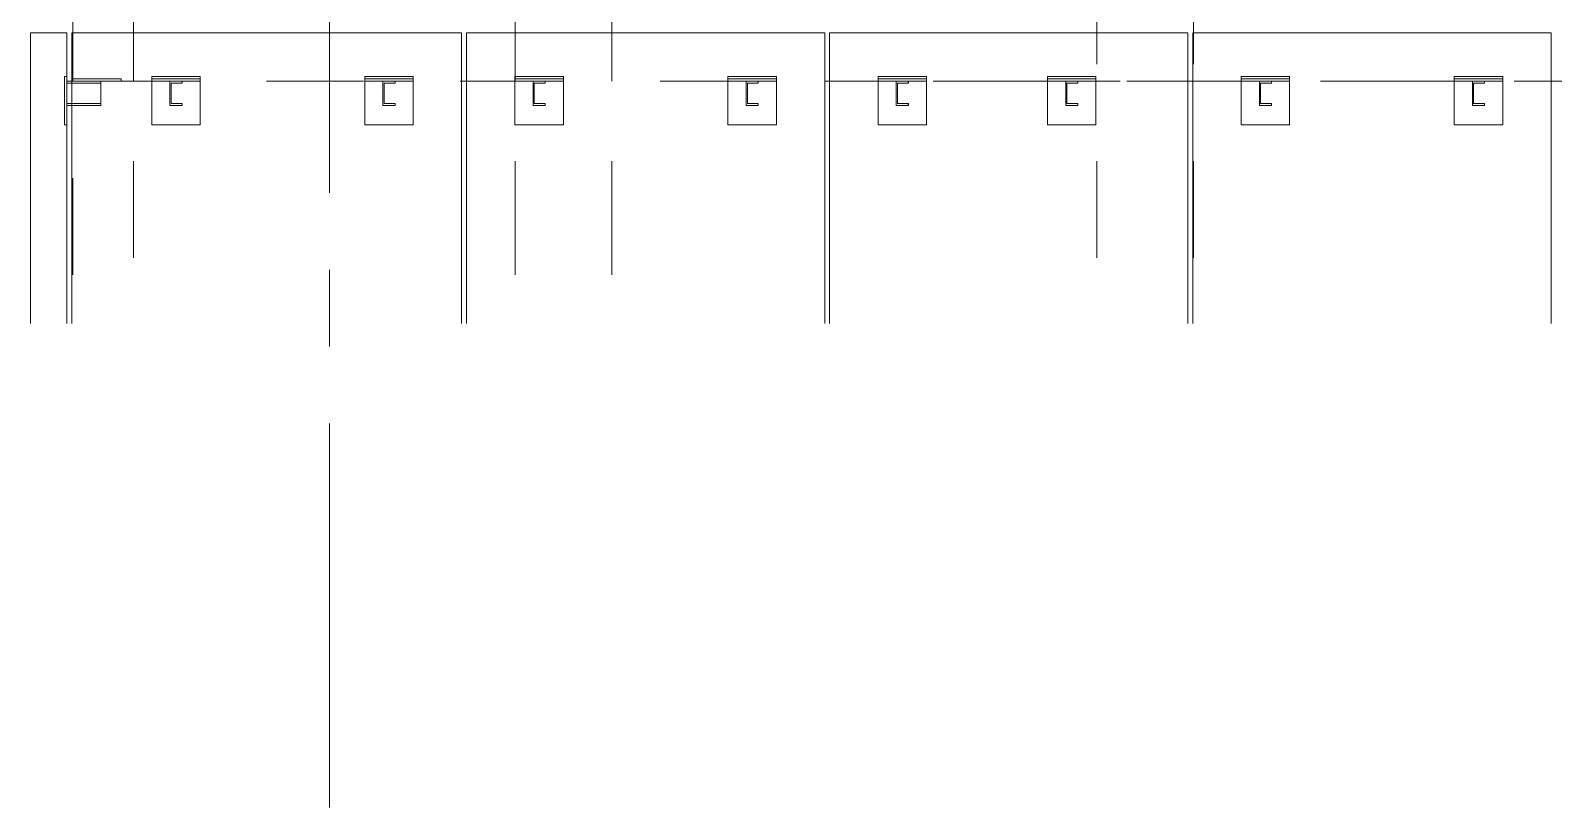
# Model space of a CAD drawing. Header units: millimetres. Extents: x 652937 to 1670132, y 1473552 to 2851037.
# Drawn here: x 663421.33 to 663427.63, y 1524458.41 to 1524461.62 of the extents above; entities that cross this region are included whole.
import ezdxf

# ---------------------------------------------------------------- set-up
doc = ezdxf.new("R2010")
doc.units = ezdxf.units.MM
doc.linetypes.add('XKITLINE00', pattern=[0])
doc.linetypes.add('XKITLINE02', pattern=[4, 2, -2])
doc.layers.add('Part', color=7, linetype='Continuous', lineweight=0)
doc.layers.add('S-GRID', color=7, linetype='Continuous', lineweight=9)

# ---------------------------------------------------------------- blocks, each defined once
blk = doc.blocks.new('*A15491040')
at = {"layer": 'Part', "color": 7, "linetype": 'XKITLINE02', "lineweight": 0}
for p, q in [((619.777116, 143.670135), (619.777116, 141.670135)), ((619.777197, 142.670135), (619.777197, 141.670135)), ((619.777116, 141.670135), (619.777197, 141.670135)), ((619.777116, 141.670135), (627.807246, 141.670135)), ((627.907246, 141.670135), (635.307246, 141.670135)), ((703.547115, 141.670135), (635.407246, 141.670135)), ((635.407246, 141.670135), (642.807246, 141.670135)), ((642.907246, 141.670135), (650.307246, 141.670135))]:
    blk.add_line(p, q, dxfattribs=at)
at = {"layer": 'Part', "color": 7, "linetype": 'XKITLINE00', "lineweight": 0}
for p, q in [((619.777197, 143.670135), (619.777197, 142.670135)), ((627.807246, 141.670135), (627.907246, 141.670135)), ((635.307246, 141.670135), (635.407246, 141.670135)), ((642.807246, 141.670135), (642.907246, 141.670135)), ((650.307246, 141.670135), (650.407246, 141.670135))]:
    blk.add_line(p, q, dxfattribs=at)
blk = doc.blocks.new('*A15581049')
at = {"layer": 'S-GRID', "color": 7, "linetype": 'XKITLINE00', "lineweight": 0}
for p, q in [((625.077209, 139.364035), (625.077209, 147.301535)), ((625.077209, 136.189035), (625.077209, 137.776535)), ((625.077209, 126.664035), (625.077209, 134.601535))]:
    blk.add_line(p, q, dxfattribs=at)
blk = doc.blocks.new('*A15591050')
at = {"layer": 'Part', "color": 7, "linetype": 'XKITLINE00', "lineweight": 0}
for p, q in [((642.907221, 142.670135), (642.907246, 142.670135)), ((642.907246, 142.670135), (650.307246, 142.670135)), ((642.907246, 136.664035), (642.907246, 142.670135)), ((650.307246, 136.664035), (650.307246, 142.670135))]:
    blk.add_line(p, q, dxfattribs=at)
at = {"layer": 'Part', "color": 7, "linetype": 'XKITLINE02', "lineweight": 0}
for p, q in [((642.907246, 142.670135), (642.907221, 142.670135)), ((642.907221, 136.664035), (642.907221, 142.670135)), ((650.307221, 136.664035), (650.307221, 142.670135))]:
    blk.add_line(p, q, dxfattribs=at)
blk = doc.blocks.new('*A16141104')
at = {"layer": 'Part', "color": 7, "linetype": 'XKITLINE00', "lineweight": 0}
for p, q in [((635.407221, 142.670135), (635.407246, 142.670135)), ((635.407246, 142.670135), (642.807246, 142.670135)), ((635.407246, 136.664035), (635.407246, 142.670135)), ((642.807246, 136.664035), (642.807246, 142.670135))]:
    blk.add_line(p, q, dxfattribs=at)
at = {"layer": 'Part', "color": 7, "linetype": 'XKITLINE02', "lineweight": 0}
for p, q in [((635.407246, 142.670135), (635.407221, 142.670135)), ((635.407221, 136.664035), (635.407221, 142.670135)), ((642.807221, 136.664035), (642.807221, 142.670135))]:
    blk.add_line(p, q, dxfattribs=at)
blk = doc.blocks.new('*A16691159')
at = {"layer": 'Part', "color": 7, "linetype": 'XKITLINE02', "lineweight": 0}
for p, q in [((640.907253, 141.770135), (639.907253, 141.770135)), ((639.907253, 141.770135), (639.907253, 140.770135)), ((639.907253, 140.770135), (639.907253, 141.770135)), ((640.907253, 140.770135), (640.907253, 141.770135)), ((640.907253, 140.770135), (640.907253, 141.770135)), ((639.907253, 140.770135), (640.907253, 140.770135))]:
    blk.add_line(p, q, dxfattribs=at)
blk = doc.blocks.new('*A16701160')
at = {"layer": 'Part', "color": 7, "linetype": 'XKITLINE02', "lineweight": 0}
for p, q in [((637.407265, 141.720135), (636.407232, 141.720135)), ((636.407232, 141.720135), (636.407232, 141.670135)), ((636.407232, 141.670135), (637.407265, 141.670135)), ((636.407265, 141.720135), (636.407265, 141.670135)), ((637.407232, 141.720135), (637.407265, 141.720135)), ((637.407232, 141.720135), (637.407232, 141.670135)), ((637.407232, 141.670135), (637.407265, 141.670135)), ((637.407265, 141.670135), (637.407265, 141.720135))]:
    blk.add_line(p, q, dxfattribs=at)
blk = doc.blocks.new('*A16711161')
at = {"layer": 'Part', "color": 7, "linetype": 'XKITLINE02', "lineweight": 0}
for p, q in [((640.907265, 141.720135), (639.907232, 141.720135)), ((639.907232, 141.720135), (639.907232, 141.670135)), ((639.907232, 141.670135), (640.907265, 141.670135)), ((639.907265, 141.720135), (639.907265, 141.670135)), ((640.907232, 141.720135), (640.907265, 141.720135)), ((640.907232, 141.720135), (640.907232, 141.670135)), ((640.907232, 141.670135), (640.907265, 141.670135)), ((640.907265, 141.670135), (640.907265, 141.720135))]:
    blk.add_line(p, q, dxfattribs=at)
blk = doc.blocks.new('*A16721162')
at = {"layer": 'Part', "color": 7, "linetype": 'XKITLINE02', "lineweight": 0}
for p, q in [((636.782246, 141.670135), (637.032269, 141.670135)), ((636.782246, 141.170135), (636.782246, 141.670135)), ((636.782269, 141.170135), (636.782269, 141.670135)), ((637.032269, 141.632635), (636.807246, 141.632635)), ((636.807246, 141.632635), (636.807246, 141.207635)), ((636.807269, 141.207635), (636.807269, 141.632635)), ((637.032246, 141.632635), (637.032246, 141.670135)), ((637.032269, 141.632635), (637.032269, 141.670135)), ((637.032269, 141.170135), (636.782246, 141.170135)), ((636.807246, 141.207635), (637.032269, 141.207635)), ((637.032246, 141.170135), (637.032246, 141.207635)), ((637.032269, 141.170135), (637.032269, 141.207635))]:
    blk.add_line(p, q, dxfattribs=at)
blk = doc.blocks.new('*A16731163')
at = {"layer": 'Part', "color": 7, "linetype": 'XKITLINE02', "lineweight": 0}
for p, q in [((640.282246, 141.670135), (640.532269, 141.670135)), ((640.282246, 141.170135), (640.282246, 141.670135)), ((640.282269, 141.170135), (640.282269, 141.670135)), ((640.532269, 141.632635), (640.307246, 141.632635)), ((640.307246, 141.632635), (640.307246, 141.207635)), ((640.307269, 141.207635), (640.307269, 141.632635)), ((640.532246, 141.632635), (640.532246, 141.670135)), ((640.532269, 141.632635), (640.532269, 141.670135)), ((640.532269, 141.170135), (640.282246, 141.170135)), ((640.307246, 141.207635), (640.532269, 141.207635)), ((640.532246, 141.170135), (640.532246, 141.207635)), ((640.532269, 141.170135), (640.532269, 141.207635))]:
    blk.add_line(p, q, dxfattribs=at)
blk = doc.blocks.new('*A16741164')
at = {"layer": 'Part', "color": 7, "linetype": 'XKITLINE02', "lineweight": 0}
for p, q in [((649.307253, 141.770135), (648.307253, 141.770135)), ((648.307253, 141.770135), (648.307253, 140.770135)), ((648.307253, 140.770135), (648.307253, 141.770135)), ((649.307253, 140.770135), (649.307253, 141.770135)), ((649.307253, 140.770135), (649.307253, 141.770135)), ((648.307253, 140.770135), (649.307253, 140.770135))]:
    blk.add_line(p, q, dxfattribs=at)
blk = doc.blocks.new('*A16751165')
at = {"layer": 'Part', "color": 7, "linetype": 'XKITLINE02', "lineweight": 0}
for p, q in [((649.307265, 141.720135), (648.307232, 141.720135)), ((648.307232, 141.720135), (648.307232, 141.670135)), ((648.307232, 141.670135), (649.307265, 141.670135)), ((648.307265, 141.720135), (648.307265, 141.670135)), ((649.307232, 141.720135), (649.307265, 141.720135)), ((649.307232, 141.720135), (649.307232, 141.670135)), ((649.307232, 141.670135), (649.307265, 141.670135)), ((649.307265, 141.670135), (649.307265, 141.720135))]:
    blk.add_line(p, q, dxfattribs=at)
blk = doc.blocks.new('*A16761166')
at = {"layer": 'Part', "color": 7, "linetype": 'XKITLINE02', "lineweight": 0}
for p, q in [((648.682246, 141.670135), (648.932269, 141.670135)), ((648.682246, 141.170135), (648.682246, 141.670135)), ((648.682269, 141.170135), (648.682269, 141.670135)), ((648.932269, 141.632635), (648.707246, 141.632635)), ((648.707246, 141.632635), (648.707246, 141.207635)), ((648.707269, 141.207635), (648.707269, 141.632635)), ((648.932246, 141.632635), (648.932246, 141.670135)), ((648.932269, 141.632635), (648.932269, 141.670135)), ((648.932269, 141.170135), (648.682246, 141.170135)), ((648.707246, 141.207635), (648.932269, 141.207635)), ((648.932246, 141.170135), (648.932246, 141.207635)), ((648.932269, 141.170135), (648.932269, 141.207635))]:
    blk.add_line(p, q, dxfattribs=at)
blk = doc.blocks.new('*A16771167')
at = {"layer": 'Part', "color": 7, "linetype": 'XKITLINE00', "lineweight": 0}
blk.add_line((619.777084, 143.670135), (619.777115, 143.670135), dxfattribs=at)
at = {"layer": 'Part', "color": 7, "linetype": 'XKITLINE02', "lineweight": 0}
for p, q in [((619.777115, 143.670135), (619.777115, 141.670135)), ((621.027115, 143.670135), (619.777115, 143.670135)), ((621.027115, 141.670135), (621.027115, 143.670135)), ((619.777084, 141.670135), (621.027115, 141.670135))]:
    blk.add_line(p, q, dxfattribs=at)
blk = doc.blocks.new('*A16781168')
at = {"layer": 'Part', "color": 7, "linetype": 'XKITLINE00', "lineweight": 0}
for p, q in [((618.902197, 142.670135), (619.652346, 142.670135)), ((618.902346, 142.670135), (618.902346, 136.664035)), ((619.652346, 142.670135), (619.652346, 136.664035))]:
    blk.add_line(p, q, dxfattribs=at)
blk = doc.blocks.new('*A16791169')
at = {"layer": 'Part', "color": 7, "linetype": 'XKITLINE00', "lineweight": 0}
for p, q in [((619.757221, 142.670135), (619.757246, 142.670135)), ((619.757246, 142.670135), (627.807246, 142.670135)), ((619.757246, 136.664035), (619.757246, 142.670135)), ((627.807246, 136.664035), (627.807246, 142.670135))]:
    blk.add_line(p, q, dxfattribs=at)
at = {"layer": 'Part', "color": 7, "linetype": 'XKITLINE02', "lineweight": 0}
for p, q in [((619.757246, 142.670135), (619.757221, 142.670135)), ((619.757221, 136.664035), (619.757221, 142.670135)), ((627.807221, 136.664035), (627.807221, 142.670135))]:
    blk.add_line(p, q, dxfattribs=at)
blk = doc.blocks.new('*A16801170')
at = {"layer": 'Part', "color": 7, "linetype": 'XKITLINE00', "lineweight": 0}
for p, q in [((627.907221, 142.670135), (627.907246, 142.670135)), ((627.907246, 142.670135), (635.307246, 142.670135)), ((627.907246, 136.664035), (627.907246, 142.670135)), ((635.307246, 136.664035), (635.307246, 142.670135))]:
    blk.add_line(p, q, dxfattribs=at)
at = {"layer": 'Part', "color": 7, "linetype": 'XKITLINE02', "lineweight": 0}
for p, q in [((627.907246, 142.670135), (627.907221, 142.670135)), ((627.907221, 136.664035), (627.907221, 142.670135)), ((635.307221, 136.664035), (635.307221, 142.670135))]:
    blk.add_line(p, q, dxfattribs=at)
blk = doc.blocks.new('*A16961186')
at = {"layer": 'Part', "color": 7, "linetype": 'XKITLINE00', "lineweight": 0}
for p, q in [((619.777091, 152.020135), (619.777091, 143.670135)), ((619.777156, 152.020135), (620.777183, 152.020135)), ((619.777156, 152.020135), (619.777156, 150.270135)), ((619.777156, 149.945135), (619.777156, 143.670135))]:
    blk.add_line(p, q, dxfattribs=at)
at = {"layer": 'Part', "color": 7, "linetype": 'XKITLINE02', "lineweight": 0}
for p, q in [((619.777091, 152.020135), (619.777156, 152.020135)), ((620.777183, 152.020135), (621.027156, 152.020135)), ((621.027091, 152.020135), (621.027091, 136.664035)), ((621.027156, 152.020135), (621.027156, 136.664035)), ((619.777156, 150.270135), (619.777156, 149.945135)), ((619.777091, 143.670135), (619.777091, 136.664035)), ((619.777156, 143.670135), (619.777156, 136.664035))]:
    blk.add_line(p, q, dxfattribs=at)
blk = doc.blocks.new('*A17001190')
at = {"layer": 'Part', "color": 7, "linetype": 'XKITLINE02', "lineweight": 0}
for p, q in [((640.922115, 152.020135), (642.807246, 152.020135)), ((640.922115, 152.020135), (640.922115, 136.664035)), ((640.922156, 152.020135), (640.922156, 136.664035)), ((642.907177, 152.020135), (642.922156, 152.020135)), ((642.922115, 152.020135), (642.922115, 136.664035)), ((642.922156, 152.020135), (642.922156, 136.664035))]:
    blk.add_line(p, q, dxfattribs=at)
at = {"layer": 'Part', "color": 7, "linetype": 'XKITLINE00', "lineweight": 0}
blk.add_line((642.807246, 152.020135), (642.907177, 152.020135), dxfattribs=at)
blk = doc.blocks.new('*A17011191')
at = {"layer": 'Part', "color": 7, "linetype": 'XKITLINE00', "lineweight": 0}
for p, q in [((628.912115, 152.020135), (628.912156, 152.020135)), ((628.912156, 152.020135), (630.912156, 152.020135)), ((628.912156, 152.020135), (628.912156, 150.270135)), ((630.912156, 152.020135), (630.912156, 150.270135)), ((628.912156, 149.945135), (628.912156, 143.670135)), ((630.912156, 149.945135), (630.912156, 143.670135))]:
    blk.add_line(p, q, dxfattribs=at)
at = {"layer": 'Part', "color": 7, "linetype": 'XKITLINE02', "lineweight": 0}
for p, q in [((628.912115, 152.020135), (628.912115, 136.664035)), ((630.912115, 152.020135), (630.912115, 136.664035)), ((628.912156, 150.270135), (628.912156, 149.945135)), ((630.912156, 150.270135), (630.912156, 149.945135)), ((628.912156, 143.670135), (628.912156, 136.664035)), ((630.912156, 143.670135), (630.912156, 136.664035))]:
    blk.add_line(p, q, dxfattribs=at)
blk = doc.blocks.new('*A17191209')
at = {"layer": 'Part', "color": 7, "linetype": 'XKITLINE02', "lineweight": 0}
for p, q in [((619.602267, 141.770135), (619.602269, 141.770135)), ((619.602267, 140.770135), (619.602267, 141.770135)), ((619.602267, 141.770135), (619.652269, 141.770135)), ((619.602269, 141.770135), (619.602269, 140.770135)), ((619.652267, 140.770135), (619.652267, 141.770135)), ((619.652269, 140.770135), (619.652269, 141.770135)), ((619.602269, 140.770135), (619.602267, 140.770135)), ((619.602267, 140.770135), (619.652269, 140.770135))]:
    blk.add_line(p, q, dxfattribs=at)
blk = doc.blocks.new('*A17201210')
at = {"layer": 'Part', "color": 7, "linetype": 'XKITLINE02', "lineweight": 0}
for p, q in [((619.77716, 141.720135), (620.777192, 141.720135)), ((619.77716, 141.720135), (619.77716, 141.670135)), ((620.777192, 141.670135), (619.77716, 141.670135)), ((619.777192, 141.670135), (619.777192, 141.720135)), ((620.77716, 141.670135), (620.77716, 141.720135)), ((620.777192, 141.720135), (620.777192, 141.670135))]:
    blk.add_line(p, q, dxfattribs=at)
blk = doc.blocks.new('*A17211211')
at = {"layer": 'Part', "color": 7, "linetype": 'XKITLINE02', "lineweight": 0}
for p, q in [((619.652264, 141.670135), (619.652346, 141.670135)), ((619.652264, 141.670135), (619.652272, 141.670135)), ((619.652264, 141.170135), (619.652264, 141.670135)), ((619.652346, 141.632635), (619.652265, 141.632635)), ((619.652272, 141.632635), (619.652265, 141.632635)), ((619.652265, 141.207635), (619.652265, 141.632635)), ((619.652272, 141.632635), (619.652272, 141.670135)), ((619.652272, 141.632635), (619.652346, 141.632635)), ((619.757246, 141.670135), (620.352272, 141.670135)), ((619.757246, 141.632635), (620.352272, 141.632635)), ((620.352264, 141.670135), (620.352272, 141.670135)), ((620.352264, 141.170135), (620.352264, 141.670135)), ((620.352272, 141.632635), (620.352265, 141.632635)), ((620.352265, 141.632635), (620.352265, 141.207635)), ((620.352272, 141.670135), (620.352272, 141.632635)), ((619.652346, 141.170135), (619.652264, 141.170135)), ((619.652272, 141.170135), (619.652264, 141.170135)), ((619.652346, 141.207635), (619.652265, 141.207635)), ((619.652265, 141.207635), (619.652272, 141.207635)), ((619.652272, 141.170135), (619.652272, 141.207635)), ((619.652272, 141.170135), (619.652346, 141.170135)), ((619.757246, 141.207635), (620.352272, 141.207635)), ((619.757246, 141.170135), (620.352272, 141.170135)), ((620.352272, 141.170135), (620.352264, 141.170135)), ((620.352265, 141.207635), (620.352272, 141.207635)), ((620.352272, 141.207635), (620.352272, 141.170135))]:
    blk.add_line(p, q, dxfattribs=at)
at = {"layer": 'Part', "color": 7, "linetype": 'XKITLINE00', "lineweight": 0}
for p, q in [((619.652346, 141.670135), (619.757246, 141.670135)), ((619.652346, 141.632635), (619.757246, 141.632635)), ((619.652346, 141.207635), (619.757246, 141.207635)), ((619.652346, 141.170135), (619.757246, 141.170135))]:
    blk.add_line(p, q, dxfattribs=at)
blk = doc.blocks.new('*A17221212')
at = {"layer": 'Part', "color": 7, "linetype": 'XKITLINE02', "lineweight": 0}
for p, q in [((622.407253, 141.770135), (621.407253, 141.770135)), ((621.407253, 141.770135), (621.407253, 140.770135)), ((621.407253, 140.770135), (621.407253, 141.770135)), ((622.407253, 140.770135), (622.407253, 141.770135)), ((622.407253, 140.770135), (622.407253, 141.770135)), ((621.407253, 140.770135), (622.407253, 140.770135))]:
    blk.add_line(p, q, dxfattribs=at)
blk = doc.blocks.new('*A17231213')
at = {"layer": 'Part', "color": 7, "linetype": 'XKITLINE02', "lineweight": 0}
for p, q in [((622.407265, 141.720135), (621.407232, 141.720135)), ((621.407232, 141.720135), (621.407232, 141.670135)), ((621.407232, 141.670135), (622.407265, 141.670135)), ((621.407265, 141.720135), (621.407265, 141.670135)), ((622.407232, 141.720135), (622.407265, 141.720135)), ((622.407232, 141.720135), (622.407232, 141.670135)), ((622.407232, 141.670135), (622.407265, 141.670135)), ((622.407265, 141.670135), (622.407265, 141.720135))]:
    blk.add_line(p, q, dxfattribs=at)
blk = doc.blocks.new('*A17241214')
at = {"layer": 'Part', "color": 7, "linetype": 'XKITLINE02', "lineweight": 0}
for p, q in [((621.782246, 141.670135), (622.032269, 141.670135)), ((621.782246, 141.170135), (621.782246, 141.670135)), ((621.782269, 141.170135), (621.782269, 141.670135)), ((622.032269, 141.632635), (621.807246, 141.632635)), ((621.807246, 141.632635), (621.807246, 141.207635)), ((621.807269, 141.207635), (621.807269, 141.632635)), ((622.032246, 141.632635), (622.032246, 141.670135)), ((622.032269, 141.632635), (622.032269, 141.670135)), ((622.032269, 141.170135), (621.782246, 141.170135)), ((621.807246, 141.207635), (622.032269, 141.207635)), ((622.032246, 141.170135), (622.032246, 141.207635)), ((622.032269, 141.170135), (622.032269, 141.207635))]:
    blk.add_line(p, q, dxfattribs=at)
blk = doc.blocks.new('*A17251215')
at = {"layer": 'Part', "color": 7, "linetype": 'XKITLINE02', "lineweight": 0}
for p, q in [((629.907253, 141.770135), (628.907253, 141.770135)), ((628.907253, 141.770135), (628.907253, 140.770135)), ((628.907253, 140.770135), (628.907253, 141.770135)), ((629.907253, 140.770135), (629.907253, 141.770135)), ((629.907253, 140.770135), (629.907253, 141.770135)), ((628.907253, 140.770135), (629.907253, 140.770135))]:
    blk.add_line(p, q, dxfattribs=at)
blk = doc.blocks.new('*A17261216')
at = {"layer": 'Part', "color": 7, "linetype": 'XKITLINE02', "lineweight": 0}
for p, q in [((629.907265, 141.720135), (628.907232, 141.720135)), ((628.907232, 141.720135), (628.907232, 141.670135)), ((628.907232, 141.670135), (629.907265, 141.670135)), ((628.907265, 141.720135), (628.907265, 141.670135)), ((629.907232, 141.720135), (629.907265, 141.720135)), ((629.907232, 141.720135), (629.907232, 141.670135)), ((629.907232, 141.670135), (629.907265, 141.670135)), ((629.907265, 141.670135), (629.907265, 141.720135))]:
    blk.add_line(p, q, dxfattribs=at)
blk = doc.blocks.new('*A17271217')
at = {"layer": 'Part', "color": 7, "linetype": 'XKITLINE02', "lineweight": 0}
for p, q in [((629.282246, 141.670135), (629.532269, 141.670135)), ((629.282246, 141.170135), (629.282246, 141.670135)), ((629.282269, 141.170135), (629.282269, 141.670135)), ((629.532269, 141.632635), (629.307246, 141.632635)), ((629.307246, 141.632635), (629.307246, 141.207635)), ((629.307269, 141.207635), (629.307269, 141.632635)), ((629.532246, 141.632635), (629.532246, 141.670135)), ((629.532269, 141.632635), (629.532269, 141.670135)), ((629.532269, 141.170135), (629.282246, 141.170135)), ((629.307246, 141.207635), (629.532269, 141.207635)), ((629.532246, 141.170135), (629.532246, 141.207635)), ((629.532269, 141.170135), (629.532269, 141.207635))]:
    blk.add_line(p, q, dxfattribs=at)
blk = doc.blocks.new('*A17281218')
at = {"layer": 'Part', "color": 7, "linetype": 'XKITLINE02', "lineweight": 0}
for p, q in [((626.807253, 141.770135), (625.807253, 141.770135)), ((625.807253, 141.770135), (625.807253, 140.770135)), ((625.807253, 140.770135), (625.807253, 141.770135)), ((626.807253, 140.770135), (626.807253, 141.770135)), ((626.807253, 140.770135), (626.807253, 141.770135)), ((625.807253, 140.770135), (626.807253, 140.770135))]:
    blk.add_line(p, q, dxfattribs=at)
blk = doc.blocks.new('*A17291219')
at = {"layer": 'Part', "color": 7, "linetype": 'XKITLINE02', "lineweight": 0}
for p, q in [((626.807265, 141.720135), (625.807232, 141.720135)), ((625.807232, 141.720135), (625.807232, 141.670135)), ((625.807232, 141.670135), (626.807265, 141.670135)), ((625.807265, 141.720135), (625.807265, 141.670135)), ((626.807232, 141.720135), (626.807265, 141.720135)), ((626.807232, 141.720135), (626.807232, 141.670135)), ((626.807232, 141.670135), (626.807265, 141.670135)), ((626.807265, 141.670135), (626.807265, 141.720135))]:
    blk.add_line(p, q, dxfattribs=at)
blk = doc.blocks.new('*A17301220')
at = {"layer": 'Part', "color": 7, "linetype": 'XKITLINE02', "lineweight": 0}
for p, q in [((626.182246, 141.670135), (626.432269, 141.670135)), ((626.182246, 141.170135), (626.182246, 141.670135)), ((626.182269, 141.170135), (626.182269, 141.670135)), ((626.432269, 141.632635), (626.207246, 141.632635)), ((626.207246, 141.632635), (626.207246, 141.207635)), ((626.207269, 141.207635), (626.207269, 141.632635)), ((626.432246, 141.632635), (626.432246, 141.670135)), ((626.432269, 141.632635), (626.432269, 141.670135)), ((626.432269, 141.170135), (626.182246, 141.170135)), ((626.207246, 141.207635), (626.432269, 141.207635)), ((626.432246, 141.170135), (626.432246, 141.207635)), ((626.432269, 141.170135), (626.432269, 141.207635))]:
    blk.add_line(p, q, dxfattribs=at)
blk = doc.blocks.new('*A17311221')
at = {"layer": 'Part', "color": 7, "linetype": 'XKITLINE02', "lineweight": 0}
for p, q in [((634.307253, 141.770135), (633.307253, 141.770135)), ((633.307253, 141.770135), (633.307253, 140.770135)), ((633.307253, 140.770135), (633.307253, 141.770135)), ((634.307253, 140.770135), (634.307253, 141.770135)), ((634.307253, 140.770135), (634.307253, 141.770135)), ((633.307253, 140.770135), (634.307253, 140.770135))]:
    blk.add_line(p, q, dxfattribs=at)
blk = doc.blocks.new('*A17321222')
at = {"layer": 'Part', "color": 7, "linetype": 'XKITLINE02', "lineweight": 0}
for p, q in [((634.307265, 141.720135), (633.307232, 141.720135)), ((633.307232, 141.720135), (633.307232, 141.670135)), ((633.307232, 141.670135), (634.307265, 141.670135)), ((633.307265, 141.720135), (633.307265, 141.670135)), ((634.307232, 141.720135), (634.307265, 141.720135)), ((634.307232, 141.720135), (634.307232, 141.670135)), ((634.307232, 141.670135), (634.307265, 141.670135)), ((634.307265, 141.670135), (634.307265, 141.720135))]:
    blk.add_line(p, q, dxfattribs=at)
blk = doc.blocks.new('*A17331223')
at = {"layer": 'Part', "color": 7, "linetype": 'XKITLINE02', "lineweight": 0}
for p, q in [((633.682246, 141.670135), (633.932269, 141.670135)), ((633.682246, 141.170135), (633.682246, 141.670135)), ((633.682269, 141.170135), (633.682269, 141.670135)), ((633.932269, 141.632635), (633.707246, 141.632635)), ((633.707246, 141.632635), (633.707246, 141.207635)), ((633.707269, 141.207635), (633.707269, 141.632635)), ((633.932246, 141.632635), (633.932246, 141.670135)), ((633.932269, 141.632635), (633.932269, 141.670135)), ((633.932269, 141.170135), (633.682246, 141.170135)), ((633.707246, 141.207635), (633.932269, 141.207635)), ((633.932246, 141.170135), (633.932246, 141.207635)), ((633.932269, 141.170135), (633.932269, 141.207635))]:
    blk.add_line(p, q, dxfattribs=at)
blk = doc.blocks.new('*A17341224')
at = {"layer": 'Part', "color": 7, "linetype": 'XKITLINE02', "lineweight": 0}
for p, q in [((644.907253, 141.770135), (643.907253, 141.770135)), ((643.907253, 141.770135), (643.907253, 140.770135)), ((643.907253, 140.770135), (643.907253, 141.770135)), ((644.907253, 140.770135), (644.907253, 141.770135)), ((644.907253, 140.770135), (644.907253, 141.770135)), ((643.907253, 140.770135), (644.907253, 140.770135))]:
    blk.add_line(p, q, dxfattribs=at)
blk = doc.blocks.new('*A17351225')
at = {"layer": 'Part', "color": 7, "linetype": 'XKITLINE02', "lineweight": 0}
for p, q in [((644.907265, 141.720135), (643.907232, 141.720135)), ((643.907232, 141.720135), (643.907232, 141.670135)), ((643.907232, 141.670135), (644.907265, 141.670135)), ((643.907265, 141.720135), (643.907265, 141.670135)), ((644.907232, 141.720135), (644.907265, 141.720135)), ((644.907232, 141.720135), (644.907232, 141.670135)), ((644.907232, 141.670135), (644.907265, 141.670135)), ((644.907265, 141.670135), (644.907265, 141.720135))]:
    blk.add_line(p, q, dxfattribs=at)
blk = doc.blocks.new('*A17361226')
at = {"layer": 'Part', "color": 7, "linetype": 'XKITLINE02', "lineweight": 0}
for p, q in [((644.282246, 141.670135), (644.532269, 141.670135)), ((644.282246, 141.170135), (644.282246, 141.670135)), ((644.282269, 141.170135), (644.282269, 141.670135)), ((644.532269, 141.632635), (644.307246, 141.632635)), ((644.307246, 141.632635), (644.307246, 141.207635)), ((644.307269, 141.207635), (644.307269, 141.632635)), ((644.532246, 141.632635), (644.532246, 141.670135)), ((644.532269, 141.632635), (644.532269, 141.670135)), ((644.532269, 141.170135), (644.282246, 141.170135)), ((644.307246, 141.207635), (644.532269, 141.207635)), ((644.532246, 141.170135), (644.532246, 141.207635)), ((644.532269, 141.170135), (644.532269, 141.207635))]:
    blk.add_line(p, q, dxfattribs=at)
blk = doc.blocks.new('*A17371227')
at = {"layer": 'Part', "color": 7, "linetype": 'XKITLINE02', "lineweight": 0}
for p, q in [((637.407253, 141.770135), (636.407253, 141.770135)), ((636.407253, 141.770135), (636.407253, 140.770135)), ((636.407253, 140.770135), (636.407253, 141.770135)), ((637.407253, 140.770135), (637.407253, 141.770135)), ((637.407253, 140.770135), (637.407253, 141.770135)), ((636.407253, 140.770135), (637.407253, 140.770135))]:
    blk.add_line(p, q, dxfattribs=at)
blk = doc.blocks.new('s13')
at = {"color": 7, "lineweight": 0, "xscale": 200, "yscale": 200, "zscale": 200}
for name in ['*A15581049', '*A16141104', '*A15591050', '*A16961186', '*A17011191', '*A17001190', '*A15491040', '*A16771167', '*A16781168', '*A16791169', '*A16801170', '*A17191209', '*A17201210', '*A17221212', '*A17231213', '*A17281218', '*A17291219', '*A17251215', '*A17261216', '*A17311221', '*A17321222', '*A17371227', '*A16701160', '*A16691159', '*A16711161', '*A17341224', '*A17351225', '*A16741164', '*A16751165', '*A17211211', '*A17241214', '*A17301220', '*A17271217', '*A17331223', '*A16721162', '*A16731163', '*A17361226', '*A16761166']:
    blk.add_blockref(name, (-125633.2, 57033.4), dxfattribs=at)

msp = doc.modelspace()

# ---------------------------------------------------------------- block references
at = {"color": 7, "xscale": 0.001, "yscale": 0.001, "zscale": 0.001}
msp.add_blockref('s13', (663423.1875, 1524376.0443), dxfattribs=at)

doc.saveas('drawing.dxf')
